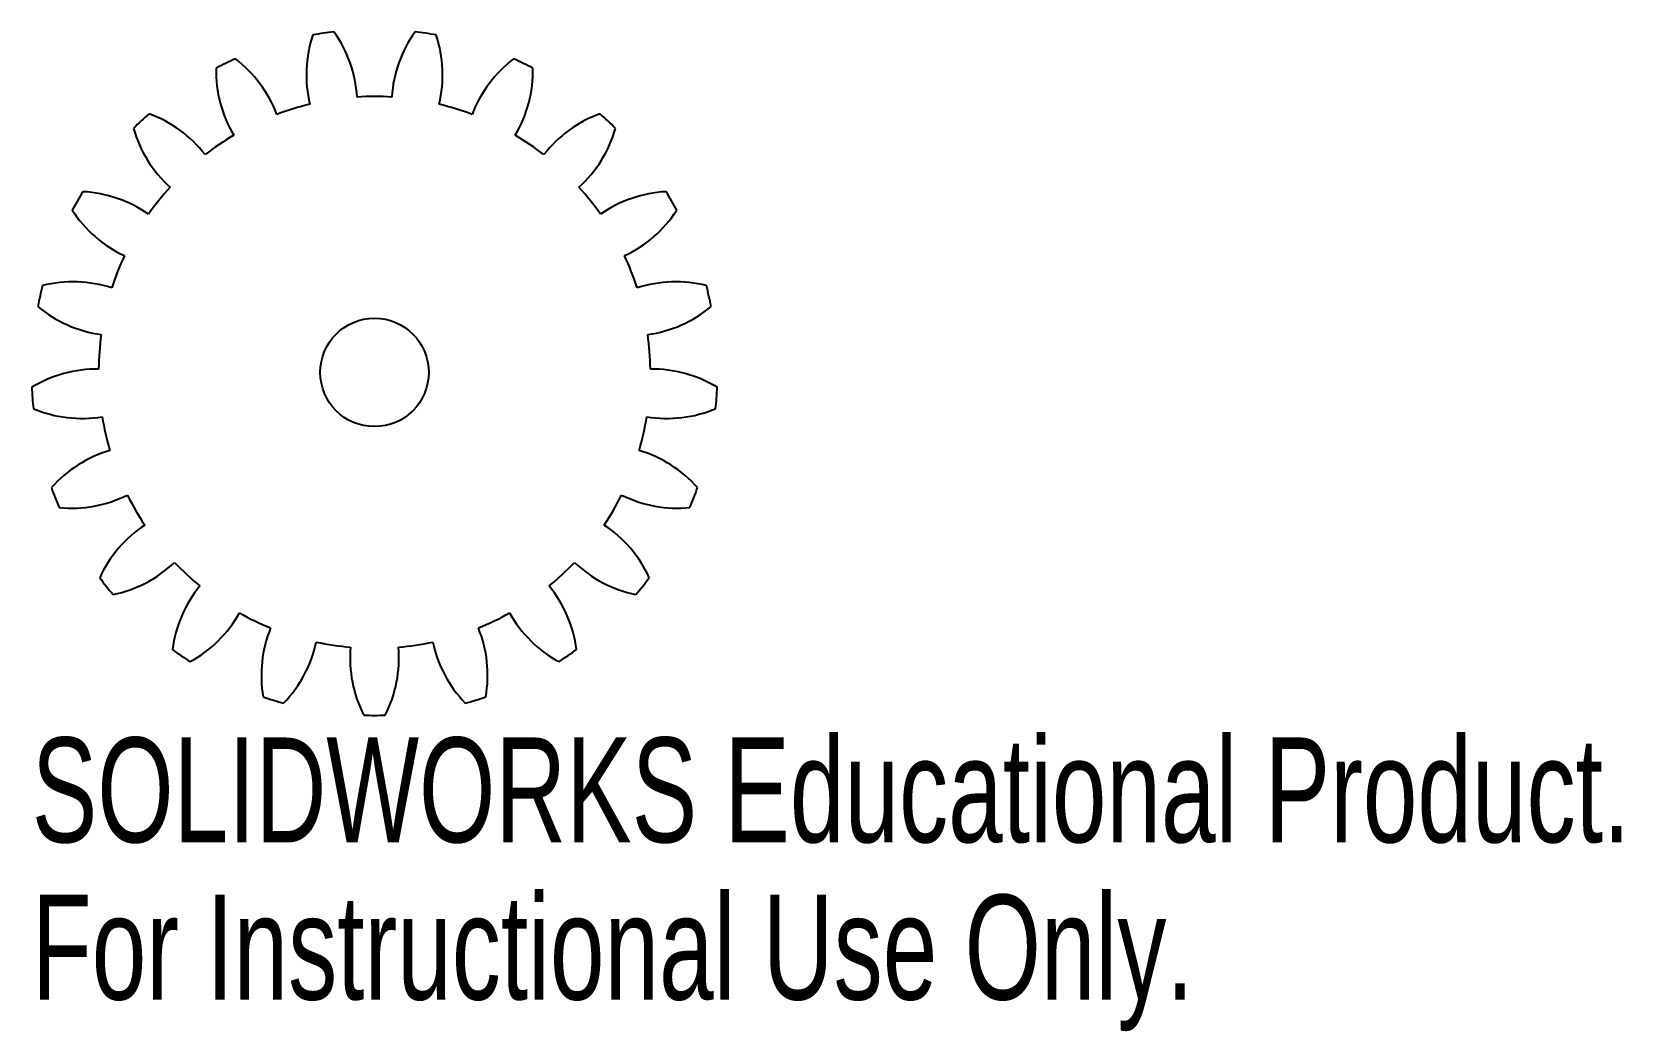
# Model space of a CAD drawing. Header units: millimetres. Extents: x -15.8 to 57.5, y -30.4 to 15.7.
import ezdxf

# ---------------------------------------------------------------- set-up
doc = ezdxf.new("R2010")
doc.units = ezdxf.units.MM
doc.styles.add('SLDTEXTSTYLE0', font='TXT', dxfattribs={"width": 0.7})

msp = doc.modelspace()

# ---------------------------------------------------------------- linework, layer by layer
at = {"color": 7, "linetype": 'Continuous', "lineweight": 25}
msp.add_circle((0, 0), 2.5, dxfattribs=at)
for centre, radius, start, end in [((2.635, 13.727), 5.775, 161.55058, 193.64939), ((0, 0), 15.813, 96.78267, 100.36018), ((-6.564, 12.341), 5.775, 3.49347, 35.59227), ((6.564, 12.341), 5.775, 144.40773, 176.50653), ((0, 0), 15.813, 79.63982, 83.21733), ((-2.635, 13.727), 5.775, 346.35061, 18.44942), ((-1.529, 13.894), 5.775, 178.69344, 210.79224), ((0, 0), 15.812, 113.92553, 117.50304), ((-9.91, 9.858), 5.775, 20.63633, 52.73513), ((9.91, 9.858), 5.775, 127.26487, 159.36367), ((0, 0), 15.813, 62.49696, 66.07447), ((1.529, 13.894), 5.775, 329.20776, 1.30656), ((0, 0), 12.718, 86.39638, 93.60362), ((0, 0), 15.813, 131.06839, 134.6459), ((-12.375, 6.499), 5.775, 37.77918, 69.87799), ((0, 0), 12.718, 103.53924, 110.74648), ((0, 0), 12.718, 69.25352, 76.46076), ((12.375, 6.499), 5.775, 110.12201, 142.22082), ((0, 0), 15.813, 45.3541, 48.93161), ((-5.556, 12.826), 5.775, 195.8363, 227.9351), ((5.556, 12.826), 5.775, 312.0649, 344.1637), ((0, 0), 12.718, 120.68209, 127.88934), ((0, 0), 12.718, 52.11066, 59.31791), ((0, 0), 15.813, 148.21125, 151.78875), ((-13.741, 2.563), 5.775, 54.92204, 87.02085), ((0, 0), 12.718, 137.82495, 145.03219), ((0, 0), 12.718, 34.96781, 42.17505), ((13.741, 2.563), 5.775, 92.97915, 125.07796), ((0, 0), 15.813, 28.21125, 31.78875), ((-9.09, 10.618), 5.775, 212.97915, 245.07796), ((9.09, 10.618), 5.775, 294.92204, 327.02085), ((0, 0), 12.718, 154.96781, 162.17505), ((0, 0), 12.718, 17.82495, 25.03219), ((0, 0), 15.813, 165.3541, 168.93161), ((-13.886, -1.601), 5.775, 72.0649, 104.1637), ((13.886, -1.601), 5.775, 75.8363, 107.9351), ((0, 0), 15.813, 11.06839, 14.6459), ((-11.816, 7.467), 5.775, 230.12201, 262.22082), ((11.816, 7.467), 5.775, 277.77918, 309.87799), ((0, 0), 12.718, 172.11066, 179.31791), ((0, 0), 12.718, 0.68209, 7.88934), ((-12.797, -5.623), 5.775, 89.20776, 121.30656), ((12.797, -5.623), 5.775, 58.69344, 90.79224), ((0, 0), 15.813, 182.49696, 186.07447), ((0, 0), 15.813, 353.92553, 357.50304), ((-13.492, 3.653), 5.775, 247.26487, 279.36367), ((0, 0), 12.718, 189.25352, 196.46076), ((0, 0), 12.718, 343.53924, 350.74648), ((13.492, 3.653), 5.775, 260.63633, 292.73513), ((-10.571, -9.145), 5.775, 106.35061, 138.44942), ((10.571, -9.145), 5.775, 41.55058, 73.64939), ((0, 0), 15.813, 199.63982, 203.21733), ((-13.969, -0.486), 5.775, 264.40773, 296.50653), ((0, 0), 12.718, 206.39638, 213.60362), ((0, 0), 12.718, 326.39638, 333.60362), ((13.969, -0.486), 5.775, 243.49347, 275.59227), ((0, 0), 15.813, 336.78267, 340.36018), ((-7.406, -11.855), 5.775, 123.49347, 155.59227), ((7.406, -11.855), 5.775, 24.40773, 56.50653), ((-13.205, -4.582), 5.775, 281.55058, 313.64939), ((0, 0), 12.718, 223.53924, 230.74648), ((0, 0), 12.718, 309.25352, 316.46076), ((13.205, -4.582), 5.775, 226.35061, 258.44942), ((0, 0), 15.813, 216.78267, 220.36018), ((0, 0), 15.813, 319.63982, 323.21733), ((-3.582, -13.511), 5.775, 140.63633, 172.73513), ((3.582, -13.511), 5.775, 7.26487, 39.36367), ((-11.268, -8.271), 5.775, 298.69344, 330.79224), ((0, 0), 12.718, 240.68209, 247.88934), ((0, 0), 12.718, 292.11066, 299.31791), ((11.268, -8.271), 5.775, 209.20776, 241.30656), ((0.559, -13.966), 5.775, 157.77918, 189.87799), ((-8.33, -11.225), 5.775, 315.8363, 347.9351), ((0, 0), 12.718, 257.82495, 265.03219), ((0, 0), 12.718, 274.96781, 282.17505), ((8.33, -11.225), 5.775, 192.0649, 224.1637), ((-0.559, -13.966), 5.775, 350.12201, 22.22082), ((0, 0), 15.813, 233.92553, 237.50304), ((4.651, -13.181), 5.775, 174.92204, 207.02085), ((-4.651, -13.181), 5.775, 332.97915, 5.07796), ((0, 0), 15.813, 302.49696, 306.07447), ((0, 0), 15.813, 251.06839, 254.6459), ((0, 0), 15.813, 285.3541, 288.93161), ((0, 0), 15.813, 268.21125, 271.78875)]:
    msp.add_arc(centre, radius, start, end, dxfattribs=at)

# ---------------------------------------------------------------- texts
at = {"color": 7, "linetype": 'Continuous', "char_height": 4.83362, "attachment_point": 1, "style": 'SLDTEXTSTYLE0'}
for s, insert in [('SOLIDWORKS Educational Product.', (-15.797, -16.832)), ('For Instructional Use Only.', (-15.797, -24.082))]:
    msp.add_mtext(s, dxfattribs=dict(at, insert=insert))

doc.saveas('drawing.dxf')
